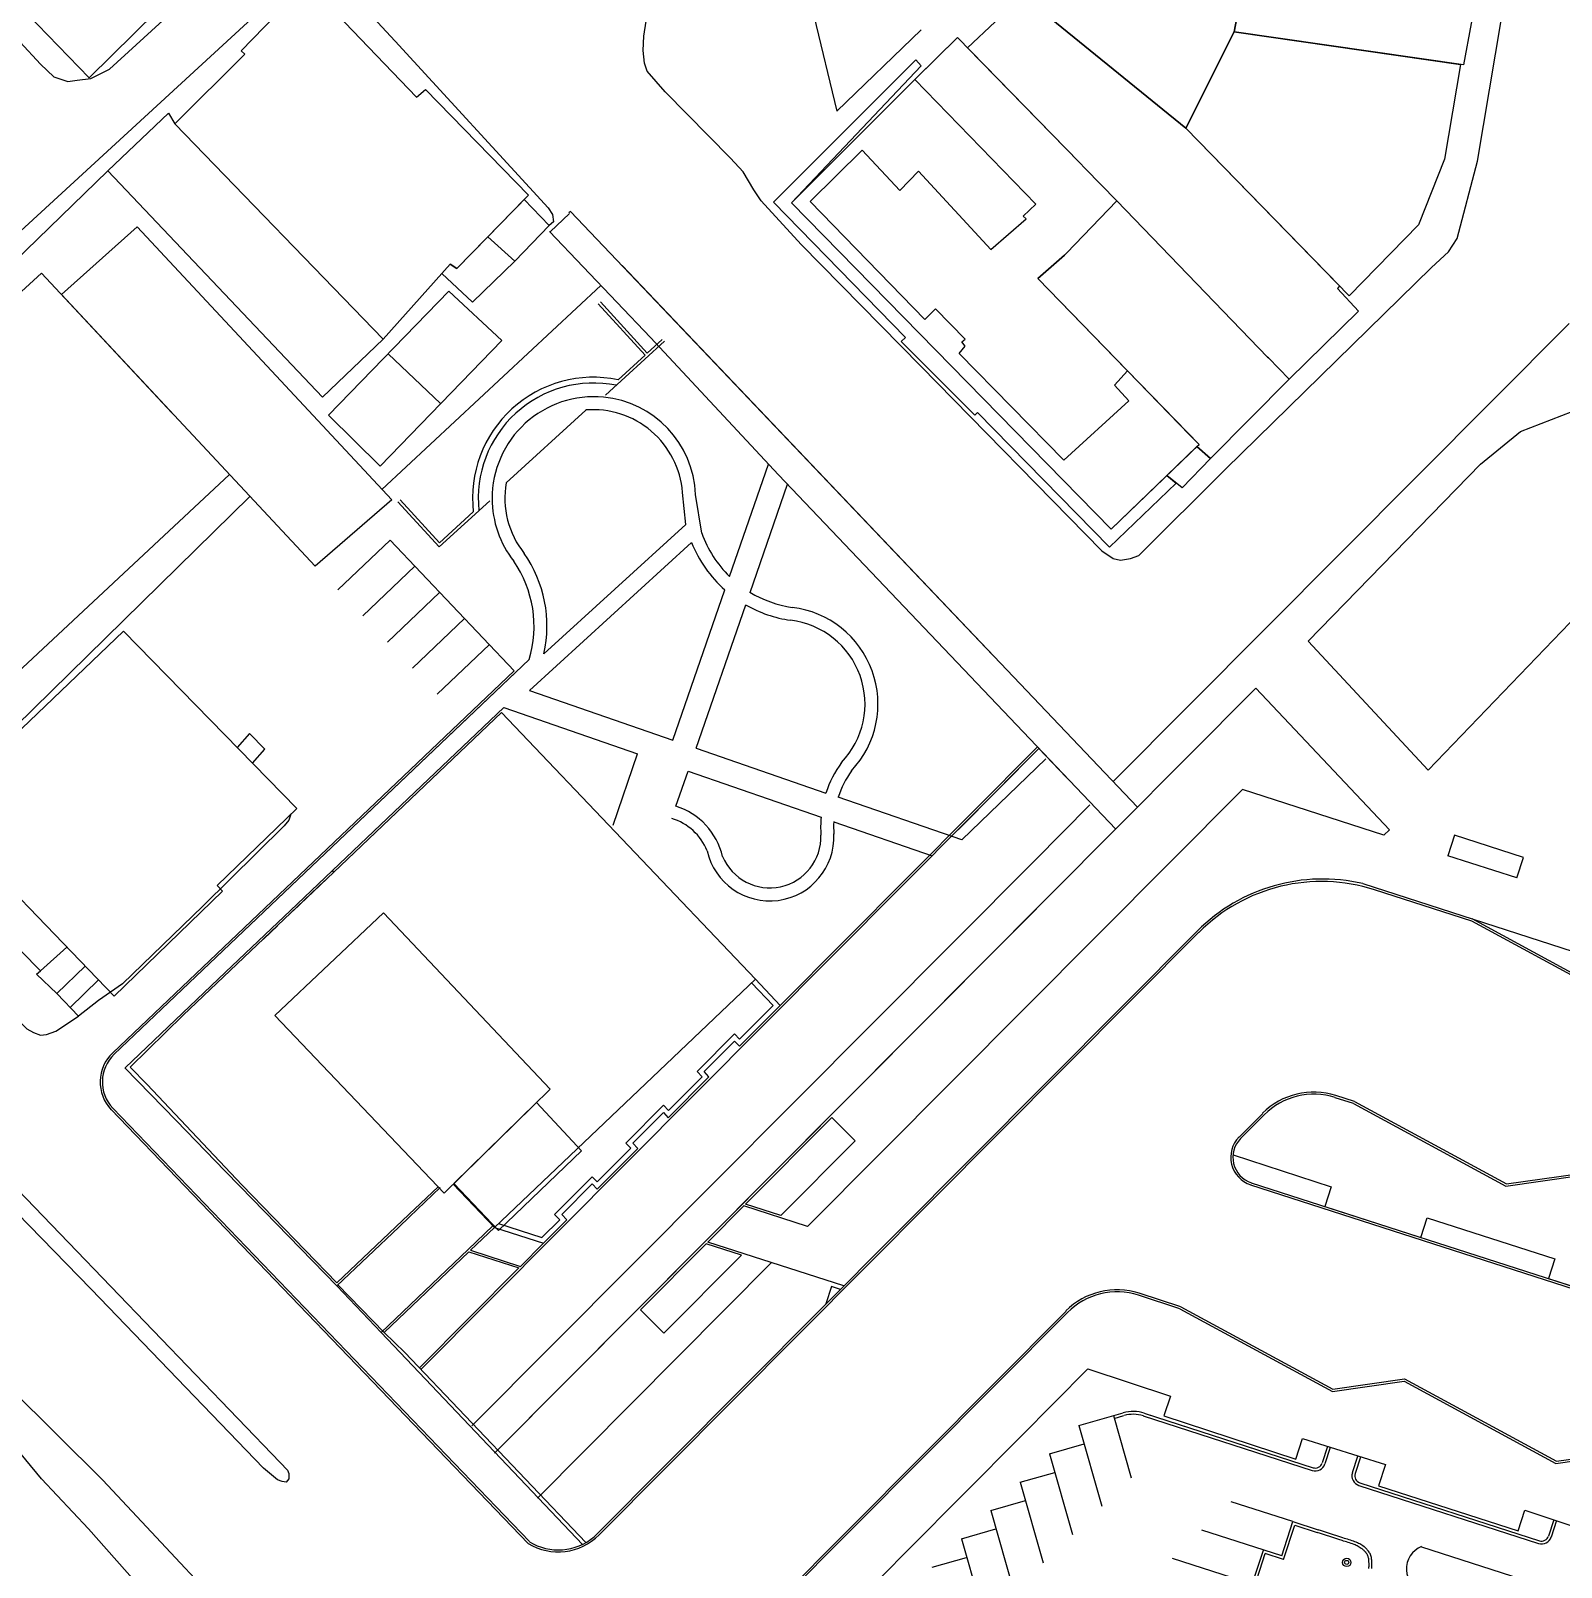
# Model space of a CAD drawing. Header units: centimetres. Extents: x 6155 to 7007, y 1466 to 2152.
# Drawn here: x 6498 to 6604.2, y 1643.7 to 1750.4 of the extents above; entities that cross this region are included whole.
import ezdxf

# ---------------------------------------------------------------- set-up
doc = ezdxf.new("R2010")
doc.units = ezdxf.units.CM

msp = doc.modelspace()

# ---------------------------------------------------------------- linework, layer by layer
at = {"color": 7}
for p, q in [((6534.03, 1736.44), (6535.37, 1737.72)), ((6534.03, 1736.44), (6535.37, 1737.72)), ((6535.44, 1737.86), (6535.33, 1737.76)), ((6535.44, 1737.86), (6535.33, 1737.76)), ((6535.44, 1737.86), (6564.77, 1707.05)), ((6533.99, 1736.48), (6541.01, 1729.11)), ((6539.03, 1734.1), (6574.8, 1696.51)), ((6537.56, 1732.73), (6522.36, 1718.57)), ((6537.56, 1732.73), (6522.36, 1718.57)), ((6537.38, 1731.45), (6540.63, 1727.89)), ((6537.38, 1731.45), (6540.63, 1727.89)), ((6537.53, 1731.58), (6540.78, 1728.02)), ((6541.01, 1729.11), (6549.88, 1719.57)), ((6537.88, 1725.11), (6541.98, 1728.85)), ((6540.78, 1728.02), (6541.81, 1728.97)), ((6538.75, 1726.17), (6540.63, 1727.89)), ((6538.75, 1726.17), (6540.63, 1727.89)), ((6530.99, 1719.02), (6536.52, 1724.07)), ((6546.49, 1712.52), (6549.19, 1720.32)), ((6549.88, 1719.57), (6573.29, 1694.98)), ((6547.91, 1711.42), (6550.5, 1718.92)), ((6523.47, 1717.71), (6526.33, 1714.57)), ((6523.47, 1717.71), (6526.33, 1714.57)), ((6526.35, 1714.85), (6523.62, 1717.83)), ((6526.35, 1714.85), (6523.62, 1717.83)), ((6526.33, 1714.57), (6529.86, 1717.78)), ((6526.33, 1714.57), (6529.86, 1717.78)), ((6526.35, 1714.85), (6528.7, 1717)), ((6526.35, 1714.85), (6528.7, 1717)), ((6533.61, 1707.16), (6543.45, 1716.14)), ((6519.31, 1711.59), (6522.93, 1715.04)), ((6519.31, 1711.59), (6522.93, 1715.04)), ((6522.93, 1715.04), (6531.55, 1705.98)), ((6532.6, 1704.61), (6543.85, 1714.88)), ((6521.03, 1709.78), (6524.65, 1713.23)), ((6521.03, 1709.78), (6524.65, 1713.23)), ((6522.75, 1707.97), (6526.37, 1711.42)), ((6542.56, 1701.16), (6546.17, 1711.59)), ((6544.17, 1700.61), (6547.61, 1710.55)), ((6524.48, 1706.16), (6528.1, 1709.61)), ((6526.2, 1704.35), (6529.82, 1707.79)), ((6503.78, 1679.35), (6532.58, 1706.76)), ((6503.68, 1679.46), (6531.55, 1705.98)), ((6503.68, 1679.46), (6531.55, 1705.98)), ((6503.78, 1679.35), (6531.67, 1705.9)), ((6532.6, 1704.61), (6542.56, 1701.16)), ((6518.93, 1692.11), (6530.82, 1703.43)), ((6530.66, 1703.07), (6519.03, 1692)), ((6530.66, 1703.07), (6519.03, 1692)), ((6548.28, 1684.56), (6530.66, 1703.07)), ((6530.82, 1703.43), (6540.11, 1700.21)), ((6567.96, 1700.58), (6525.06, 1657.47)), ((6544.17, 1700.61), (6553.18, 1697.49)), ((6550, 1682.75), (6567.86, 1700.69)), ((6567.96, 1700.58), (6562.35, 1694.94)), ((6567.96, 1700.58), (6569.86, 1698.59)), ((6538.4, 1695.26), (6540.11, 1700.21)), ((6568.44, 1699.87), (6562.6, 1694.23)), ((6542.77, 1696.58), (6543.61, 1699)), ((6543.61, 1699), (6552.84, 1695.81)), ((6562.6, 1694.23), (6554.03, 1697.2)), ((6553.72, 1695.5), (6560.55, 1693.14)), ((6518.93, 1692.11), (6516, 1689.32)), ((6519.03, 1692), (6516.21, 1689.32)), ((6519.03, 1692), (6518.93, 1692.11)), ((6516, 1689.32), (6515.13, 1688.49)), ((6511.51, 1685.05), (6515.13, 1688.49)), ((6514.15, 1687.35), (6515.12, 1688.28)), ((6511.51, 1685.05), (6504.54, 1678.41)), ((6530.17, 1667.33), (6548.28, 1684.56)), ((6530.17, 1667.33), (6548.28, 1684.56)), ((6548.02, 1684.32), (6549.52, 1682.75)), ((6548.28, 1684.56), (6550, 1682.75)), ((6547.18, 1679.91), (6550, 1682.75)), ((6549.52, 1682.75), (6547.19, 1680.41)), ((6546.84, 1680.78), (6544.23, 1678.15)), ((6546.84, 1680.27), (6544.72, 1678.15)), ((6546.84, 1680.78), (6547.19, 1680.41)), ((6546.84, 1680.27), (6547.18, 1679.91)), ((6504.53, 1678.41), (6508.08, 1674.75)), ((6544.58, 1677.79), (6544.23, 1678.15)), ((6545.06, 1677.78), (6544.72, 1678.15)), ((6545.06, 1677.78), (6542.24, 1674.95)), ((6544.58, 1677.79), (6542.25, 1675.45)), ((6541.9, 1675.81), (6539.29, 1673.19)), ((6541.9, 1675.81), (6542.25, 1675.45)), ((6503.58, 1675.51), (6532.51, 1645.4)), ((6503.69, 1675.61), (6532.6, 1645.52)), ((6508.08, 1674.75), (6510.14, 1672.63)), ((6541.9, 1675.31), (6539.78, 1673.18)), ((6541.9, 1675.31), (6542.24, 1674.95)), ((6510.14, 1672.63), (6511.47, 1671.26)), ((6537.3, 1669.98), (6540.13, 1672.82)), ((6539.64, 1672.83), (6537.31, 1670.49)), ((6539.64, 1672.83), (6539.29, 1673.19)), ((6540.13, 1672.82), (6539.78, 1673.18)), ((6511.47, 1671.26), (6512.52, 1670.17)), ((6536.96, 1670.85), (6534.35, 1668.22)), ((6536.96, 1670.85), (6537.31, 1670.49)), ((6512.52, 1670.17), (6519.23, 1663.27)), ((6512.63, 1670.28), (6519.24, 1663.48)), ((6526.26, 1670.16), (6524.24, 1668.24)), ((6526.4, 1670.1), (6524.27, 1668.07)), ((6525.97, 1669.68), (6525.97, 1669.68)), ((6526.19, 1669.89), (6526.19, 1669.89)), ((6526.4, 1670.1), (6526.4, 1670.1)), ((6527.3, 1670.34), (6530.17, 1667.33)), ((6527.3, 1670.34), (6530.17, 1667.33)), ((6536.96, 1670.35), (6534.84, 1668.22)), ((6536.96, 1670.35), (6537.3, 1669.98)), ((6524.24, 1668.24), (6519.24, 1663.48)), ((6523.53, 1667.36), (6519.23, 1663.27)), ((6523.36, 1667.2), (6523.36, 1667.2)), ((6524.27, 1668.07), (6523.53, 1667.36)), ((6523.58, 1667.41), (6523.58, 1667.41)), ((6524.23, 1668.03), (6524.23, 1668.03)), ((6528.35, 1665.81), (6530.06, 1667.44)), ((6530.17, 1667.33), (6528.51, 1665.75)), ((6530.17, 1667.33), (6533.57, 1666.23)), ((6530.46, 1667.6), (6533.47, 1666.63)), ((6534.7, 1667.86), (6533.47, 1666.63)), ((6533.57, 1666.23), (6535.19, 1667.86)), ((6534.7, 1667.86), (6534.35, 1668.22)), ((6535.19, 1667.86), (6534.84, 1668.22)), ((6522.28, 1666.17), (6522.28, 1666.17)), ((6522.49, 1666.37), (6522.49, 1666.37)), ((6522.71, 1666.58), (6522.71, 1666.58)), ((6522.93, 1666.79), (6522.93, 1666.79)), ((6523.14, 1666.99), (6523.15, 1666.99)), ((6533.57, 1666.23), (6531.98, 1664.63)), ((6521.19, 1665.13), (6521.19, 1665.13)), ((6521.41, 1665.34), (6521.41, 1665.34)), ((6521.62, 1665.55), (6521.62, 1665.55)), ((6521.84, 1665.75), (6521.84, 1665.75)), ((6522.06, 1665.96), (6522.06, 1665.96)), ((6528.35, 1665.81), (6522.3, 1660.04)), ((6528.39, 1665.64), (6522.51, 1660.04)), ((6528.39, 1665.64), (6531.86, 1664.52)), ((6528.51, 1665.75), (6531.98, 1664.63)), ((6520.1, 1664.1), (6520.1, 1664.1)), ((6531.86, 1664.52), (6524.96, 1657.58)), ((6519.23, 1663.27), (6522.3, 1660.05)), ((6519.89, 1663.89), (6519.89, 1663.89)), ((6522.3, 1660.04), (6536.29, 1645.33)), ((6522.51, 1660.04), (6523.95, 1658.65)), ((6523.95, 1658.65), (6536.51, 1645.45))]:
    msp.add_line(p, q, dxfattribs=at)
at = {"linetype": 'Continuous'}
for p, q in [((6475.64, 1712.45), (6498.73, 1733.58)), ((6507.78, 1723.89), (6498.73, 1733.58)), ((6489.15, 1698.48), (6511.78, 1719.59)), ((6513.2, 1718.07), (6489.31, 1694.65))]:
    msp.add_line(p, q, dxfattribs=at)
at = {"color": 0, "linetype": 'Continuous'}
for p, q in [((6573.11, 1698.28), (6604.75, 1730.09)), ((6567.67, 1692.81), (6571.49, 1696.66)), ((6596.8, 1694.56), (6596.33, 1693.14))]:
    msp.add_line(p, q, dxfattribs=at)
at = {"color": 0}
for p, q in [((6601.39, 1722.58), (6605.68, 1724.25)), ((6598.6, 1720.32), (6601.39, 1722.58)), ((6586.65, 1708.02), (6598.6, 1720.32)), ((6594.97, 1699.08), (6607.07, 1711.67)), ((6594.97, 1699.08), (6586.65, 1708.02)), ((6583.01, 1704.76), (6530.18, 1651.67)), ((6592.29, 1694.94), (6583.01, 1704.76)), ((6582.09, 1697.74), (6551.9, 1667.4)), ((6591.9, 1694.57), (6582.09, 1697.74)), ((6592.29, 1694.94), (6591.9, 1694.57)), ((6601.6, 1693.02), (6596.8, 1694.56)), ((6567.67, 1692.81), (6528.6, 1653.55)), ((6601.13, 1691.59), (6596.33, 1693.14)), ((6601.13, 1691.59), (6601.6, 1693.02)), ((6570.28, 1691.96), (6530.29, 1651.77)), ((6590.45, 1691.2), (6669.65, 1665.63)), ((6598, 1688.6), (6591.26, 1690.77)), ((6608.55, 1682.87), (6598, 1688.6)), ((6608.58, 1683.02), (6598.03, 1688.75)), ((6578.96, 1687.92), (6537.09, 1645.85)), ((6579.06, 1687.82), (6537.44, 1645.99)), ((6579.23, 1688.2), (6579.23, 1688.2)), ((6589.79, 1675.93), (6588.52, 1676.34)), ((6589.85, 1676.07), (6588.57, 1676.49)), ((6589.79, 1675.93), (6600.37, 1670.19)), ((6589.85, 1676.07), (6600.4, 1670.35)), ((6583.49, 1675.25), (6581.85, 1673.61)), ((6583.6, 1675.15), (6581.96, 1673.5)), ((6582.7, 1670.44), (6656.57, 1646.59)), ((6600.37, 1670.19), (6605.33, 1670.91)), ((6600.4, 1670.35), (6605.36, 1671.06)), ((6582.65, 1670.29), (6656.53, 1646.44)), ((6582.65, 1670.29), (6656.66, 1646.4)), ((6544.98, 1666.32), (6547.47, 1668.83)), ((6551.9, 1667.4), (6547.47, 1668.83)), ((6554.43, 1663.27), (6544.98, 1666.32)), ((6549.41, 1664.89), (6533.15, 1648.55)), ((6577.75, 1661.69), (6574.87, 1662.62)), ((6577.81, 1661.83), (6574.92, 1662.77)), ((6577.81, 1661.83), (6588.36, 1656.11)), ((6569.84, 1661.53), (6545.63, 1637.2)), ((6569.94, 1661.43), (6545.73, 1637.1)), ((6577.75, 1661.69), (6588.33, 1655.95)), ((6566.67, 1652.79), (6571.36, 1657.51)), ((6566.67, 1652.79), (6571.36, 1657.51)), ((6571.36, 1657.51), (6577.09, 1655.62)), ((6588.33, 1655.95), (6593.3, 1656.67)), ((6588.36, 1656.11), (6593.32, 1656.82)), ((6593.3, 1656.67), (6603.84, 1650.94)), ((6593.32, 1656.82), (6603.87, 1651.1)), ((6577.09, 1655.62), (6576.62, 1654.26)), ((6570.73, 1653.59), (6573.81, 1654.47)), ((6575.26, 1654.44), (6586.99, 1650.65)), ((6575.33, 1654.42), (6586.99, 1650.65)), ((6570.73, 1653.59), (6572.33, 1647.98)), ((6573.13, 1654.27), (6574.37, 1649.95)), ((6573.19, 1654.08), (6573.86, 1654.27)), ((6575.2, 1654.25), (6586.93, 1650.46)), ((6576.62, 1654.26), (6585.79, 1651.25)), ((6558.86, 1644.94), (6566.67, 1652.79)), ((6558.86, 1644.94), (6566.67, 1652.79)), ((6568.69, 1651.62), (6571.1, 1652.3)), ((6585.79, 1651.25), (6586.26, 1652.67)), ((6586.26, 1652.67), (6592.01, 1650.87)), ((6568.69, 1651.62), (6570.29, 1646.01)), ((6587.99, 1652.12), (6587.62, 1650.98)), ((6588.18, 1652.06), (6587.81, 1650.92)), ((6590.08, 1651.44), (6589.71, 1650.3)), ((6590.27, 1651.38), (6589.9, 1650.24)), ((6603.84, 1650.94), (6608.81, 1651.66)), ((6603.87, 1651.1), (6608.83, 1651.81)), ((6566.65, 1649.65), (6569.06, 1650.33)), ((6592.01, 1650.87), (6591.53, 1649.39)), ((6566.65, 1649.65), (6568.25, 1644.04)), ((6590.16, 1649.42), (6602.64, 1645.39)), ((6590.22, 1649.61), (6602.7, 1645.58)), ((6591.53, 1649.39), (6601.23, 1646.28)), ((6564.62, 1647.68), (6567.02, 1648.37)), ((6585.58, 1646.91), (6581.3, 1648.29)), ((6564.62, 1647.68), (6566.22, 1642.07)), ((6584.81, 1644.53), (6585.58, 1646.91)), ((6585.58, 1646.91), (6587.34, 1646.35)), ((6601.23, 1646.28), (6601.68, 1647.71)), ((6601.68, 1647.71), (6607.98, 1645.61)), ((6603.69, 1647.04), (6603.33, 1645.9)), ((6603.88, 1646.98), (6603.52, 1645.84)), ((6562.58, 1645.71), (6564.98, 1646.4)), ((6584.81, 1644.53), (6579.26, 1646.32)), ((6584.94, 1644.28), (6585.71, 1646.66)), ((6585.71, 1646.66), (6587.28, 1646.16)), ((6549.59, 1635.56), (6558.86, 1644.94)), ((6562.58, 1645.71), (6564.18, 1640.1)), ((6582.77, 1642.56), (6583.54, 1644.94)), ((6594.52, 1645.17), (6602.85, 1642.48)), ((6560.54, 1643.74), (6562.94, 1644.43)), ((6582.77, 1642.56), (6577.22, 1644.36)), ((6582.9, 1642.31), (6583.67, 1644.69)), ((6584.94, 1644.28), (6583.67, 1644.69))]:
    msp.add_line(p, q, dxfattribs=at)
for p, q in [((6543.45, 1716.14), (6543.22, 1718.36)), ((6544.56, 1715.53), (6544.12, 1718.21))]:
    msp.add_line(p, q)
at = {"color": 7}
for points in [[(6559.77, 1727.11), (6572.32, 1714.31), (6573.12, 1713.78), (6573.62, 1713.65), (6574.32, 1713.77), (6574.9, 1713.98), (6580.9, 1719.97), (6595.2, 1733.97), (6596.38, 1735.06), (6596.98, 1735.99), (6598.4, 1741.36), (6600.89, 1756.23), (6604.36, 1778.26), (6608.31, 1801.02), (6608.19, 1801.4), (6607.7, 1801.81), (6606.95, 1802.22), (6606.05, 1802.46), (6576.67, 1807.7), (6575.68, 1807.66), (6574.88, 1807.4), (6574.06, 1806.76)], [(6402.07, 1767.85), (6419.01, 1750.35), (6440.25, 1728.61), (6461.8, 1706.38), (6478.82, 1688.92), (6500.61, 1666.29), (6515.3, 1651.01), (6515.82, 1650.49), (6515.9, 1650.26), (6515.9, 1649.89), (6515.72, 1649.65), (6515.45, 1649.69), (6515.11, 1649.8), (6514.15, 1650.62), (6502.18, 1663.04), (6488.44, 1677.15), (6468.84, 1697.4), (6455.67, 1710.89), (6441.72, 1725.34), (6422.51, 1744.98), (6402.04, 1766.29)], [(6486.42, 1760.63), (6497.25, 1749.62), (6498.66, 1748.09), (6499.59, 1747.21), (6500.57, 1746.89), (6501.21, 1746.98), (6502.17, 1747.1), (6503.45, 1747.73), (6507.7, 1751.61)], [(6551.46, 1735.57), (6548.69, 1738.59), (6548.17, 1739.37), (6547.43, 1740.62), (6546.56, 1741.55), (6542.03, 1746.16), (6540.78, 1747.59), (6540.59, 1748.15), (6540.5, 1749.04), (6540.53, 1750.02), (6540.7, 1751.07), (6541.08, 1752), (6543.52, 1754.96), (6545.74, 1756.73), (6546.64, 1757.26), (6547.57, 1757.35), (6548.57, 1757.22), (6549.65, 1756.57), (6550.58, 1755.7), (6551.2, 1754.67), (6552.34, 1751.43), (6553.94, 1744.82)], [(6469.19, 1710.69), (6517.34, 1754.96), (6517.79, 1755.21), (6518.01, 1755.14), (6518.72, 1754.6), (6523.28, 1749.69), (6533.91, 1738.11), (6534.19, 1737.66), (6534.28, 1737.15), (6533.97, 1736.88)], [(6559.78, 1750.47), (6553.94, 1744.82)], [(6503.33, 1740.68), (6489.51, 1727.27), (6472.73, 1711.91)], [(6551.46, 1735.57), (6559.77, 1727.11)], [(6530.68, 1728.9), (6527.01, 1732.33), (6518.66, 1723.72), (6522.23, 1720.19), (6530.68, 1728.9)], [(6522.79, 1727.98), (6526.43, 1724.52)], [(6513.39, 1699.56), (6514.24, 1700.54), (6513.17, 1701.61), (6512.31, 1700.66)], [(6516.03, 1696.01), (6515.91, 1695.6), (6515.57, 1695.2), (6509.93, 1689.63), (6504.37, 1684.25), (6502.69, 1683.08), (6501.3, 1682)], [(6484.97, 1694.62), (6496.04, 1682.78), (6497.72, 1681.12), (6498.18, 1680.86), (6498.66, 1680.68), (6499.09, 1680.72), (6499.74, 1680.95), (6501.3, 1682)], [(6500.5, 1686.79), (6498.67, 1685.14), (6489.31, 1694.65)], [(6518.38, 1691.4), (6508.56, 1682.06), (6504.88, 1678.46)], [(6501.76, 1685.48), (6499.8, 1683.57), (6498.39, 1684.91), (6498.67, 1685.14)], [(6502.69, 1684.51), (6500.73, 1682.6)], [(6499.8, 1683.57), (6501.3, 1682)], [(6504.88, 1678.46), (6506.06, 1677.26), (6512.63, 1670.28)], [(6519.31, 1663.34), (6522.51, 1660.04)], [(6507.9, 1620.37), (6512.9, 1634.09), (6501.99, 1646.42), (6498.73, 1649.88), (6489.15, 1661.47), (6484.07, 1660.73), (6478.96, 1659.43), (6471.25, 1657.31), (6466.08, 1655.59)], [(6507.9, 1620.37), (6508.77, 1620.38), (6509.1, 1620.46), (6509.53, 1620.72), (6509.92, 1621.16), (6511.6, 1626.49), (6514.66, 1634.88), (6514.95, 1635.74), (6515.06, 1636.24), (6515.01, 1636.77), (6514.77, 1637.19), (6503, 1649.79), (6496.59, 1656.14)]]:
    msp.add_lwpolyline(points, dxfattribs=at)
for points in [[(6512.99, 1757.94), (6502.04, 1747.14), (6497.74, 1751.57), (6508.68, 1762.47), (6512.99, 1757.94)], [(6566.85, 1752.86), (6567.75, 1758.95), (6582.55, 1756.48), (6582.5, 1756.18), (6582.61, 1756.18), (6581.51, 1750.34), (6578.16, 1743.65), (6566.85, 1752.86)], [(6582.61, 1756.18), (6598.5, 1753.79), (6597.42, 1748.04), (6581.51, 1750.34), (6582.61, 1756.18)], [(6517.02, 1753.89), (6524.77, 1745.79), (6525.38, 1746.33), (6532.54, 1738.99), (6527.57, 1733.89), (6527.1, 1734.19), (6522.45, 1729), (6507.98, 1743.95), (6512.84, 1748.78), (6512.59, 1749), (6515.01, 1751.48), (6514.82, 1751.62), (6517.02, 1753.89)], [(6566.85, 1752.86), (6578.16, 1743.65), (6588.82, 1732.7), (6588.68, 1732.51), (6590.14, 1730.93), (6585.32, 1726.21), (6583.9, 1727.69), (6583.83, 1727.75), (6573.37, 1738.6), (6571.16, 1740.85), (6570.77, 1741.25), (6563.01, 1749.21), (6566.85, 1752.86)], [(6579.07, 1721.69), (6572.98, 1715.81), (6550.79, 1738.46), (6559.35, 1747.01), (6559.45, 1747.11), (6562.31, 1749.93), (6570.77, 1741.25), (6571.16, 1740.85), (6573.37, 1738.6), (6569.87, 1734.97), (6569.74, 1734.83), (6567.88, 1733.2), (6574.01, 1726.9), (6574.11, 1726.79), (6579.07, 1721.69)], [(6579.07, 1721.69), (6572.98, 1715.81), (6550.79, 1738.46), (6559.35, 1747.01), (6559.45, 1747.11), (6562.31, 1749.93), (6570.77, 1741.25), (6571.16, 1740.85), (6573.37, 1738.6), (6569.87, 1734.97), (6569.74, 1734.83), (6567.88, 1733.2), (6574.01, 1726.9), (6574.11, 1726.79), (6579.07, 1721.69)], [(6559.35, 1747.01), (6562.31, 1749.93), (6570.77, 1741.25), (6571.16, 1740.85), (6573.37, 1738.6), (6569.87, 1734.97), (6569.74, 1734.83), (6567.88, 1733.2), (6574.11, 1726.79), (6573.21, 1725.8), (6574.2, 1724.72), (6569.69, 1720.59), (6562.42, 1728.01), (6562.84, 1728.5), (6562.6, 1728.8), (6562.84, 1728.99), (6560.78, 1731.11), (6560.04, 1730.35), (6552.08, 1738.54), (6555.69, 1742.12), (6558.31, 1739.31), (6559.6, 1740.66), (6564.62, 1735.21), (6567.07, 1737.34), (6566.87, 1737.53), (6567.75, 1738.37), (6559.35, 1747.01)], [(6559.35, 1747.01), (6562.31, 1749.93), (6570.77, 1741.25), (6571.16, 1740.85), (6573.37, 1738.6), (6569.87, 1734.97), (6569.74, 1734.83), (6567.88, 1733.2), (6574.11, 1726.79), (6573.21, 1725.8), (6574.2, 1724.72), (6569.69, 1720.59), (6562.42, 1728.01), (6562.84, 1728.5), (6562.6, 1728.8), (6562.84, 1728.99), (6560.78, 1731.11), (6560.04, 1730.35), (6552.08, 1738.54), (6555.69, 1742.12), (6558.31, 1739.31), (6559.6, 1740.66), (6564.62, 1735.21), (6567.07, 1737.34), (6566.87, 1737.53), (6567.75, 1738.37), (6559.35, 1747.01)], [(6597.22, 1748.07), (6596.11, 1741.48), (6594.3, 1736.93), (6589.5, 1732), (6578.16, 1743.65), (6581.51, 1750.34), (6597.22, 1748.07)], [(6577.49, 1719), (6572.86, 1714.55), (6563.7, 1723.91), (6563.5, 1723.71), (6558.41, 1728.84), (6558.69, 1729.12), (6549.55, 1738.51), (6559.41, 1748.38), (6559.78, 1747.98), (6550.79, 1738.46), (6572.98, 1715.81), (6576.83, 1719.53), (6577.49, 1719)], [(6577.49, 1719), (6572.86, 1714.55), (6563.7, 1723.91), (6563.5, 1723.71), (6558.41, 1728.84), (6558.69, 1729.12), (6549.55, 1738.51), (6559.41, 1748.38), (6559.78, 1747.98), (6550.79, 1738.46), (6572.98, 1715.81), (6576.83, 1719.53), (6577.49, 1719)], [(6522.45, 1729), (6518.25, 1724.97), (6503.33, 1740.68), (6507.54, 1744.68), (6507.98, 1743.95), (6522.45, 1729)], [(6532.24, 1738.68), (6533.97, 1736.88), (6531.58, 1734.4), (6529.72, 1736.1), (6532.24, 1738.68)], [(6583.83, 1727.75), (6583.9, 1727.69), (6585.32, 1726.21), (6579.87, 1720.72), (6578.91, 1721.54), (6579.07, 1721.69), (6578.44, 1722.34), (6574.11, 1726.79), (6567.88, 1733.2), (6569.74, 1734.83), (6569.87, 1734.97), (6573.37, 1738.6), (6583.83, 1727.75)], [(6505.38, 1736.79), (6523.04, 1717.84), (6517.72, 1713.23), (6500.13, 1732.09), (6505.38, 1736.79)], [(6531.58, 1734.4), (6528.64, 1731.56), (6526.53, 1733.56), (6527.1, 1734.19), (6527.57, 1733.89), (6529.72, 1736.1), (6531.58, 1734.4)], [(6579.87, 1720.72), (6577.9, 1718.67), (6576.83, 1719.53), (6578.91, 1721.54), (6579.87, 1720.72)], [(6504.42, 1708.72), (6516.46, 1696.42), (6510.94, 1691.06), (6511.29, 1690.68), (6503.78, 1683.38), (6491.39, 1696.25), (6504.42, 1708.72)], [(6522.48, 1689.18), (6534.05, 1676.94), (6526.68, 1669.72), (6514.94, 1682.04), (6522.48, 1689.18)], [(6536.21, 1672.64), (6530.46, 1667.11), (6527.35, 1670.38), (6533.09, 1676), (6536.21, 1672.64)]]:
    msp.add_lwpolyline(points, close=True, dxfattribs=at)
at = {"color": 0}
for points in [[(6589.19, 1698.21), (6589.19, 1698.22)], [(6547.59, 1668.95), (6553.58, 1674.97), (6555.21, 1673.34), (6550.05, 1668.15), (6547.59, 1668.95)], [(6581.43, 1672.37), (6588.25, 1670.16), (6587.81, 1668.79), (6594.47, 1666.64), (6594.91, 1668.01), (6603.76, 1665.15), (6603.32, 1663.78), (6609.98, 1661.63), (6610.43, 1663), (6619.28, 1660.15), (6618.83, 1658.77), (6625.49, 1656.62), (6625.94, 1657.99), (6634.79, 1655.14), (6634.34, 1653.76), (6641, 1651.61), (6641.45, 1652.99), (6650.3, 1650.13), (6649.86, 1648.75), (6656.52, 1646.61)], [(6554.19, 1663.03), (6553.57, 1663.23), (6553.18, 1662.02)], [(6590.86, 1643.66), (6590.86, 1643.76), (6590.86, 1643.76), (6590.87, 1643.82), (6590.87, 1643.89), (6590.87, 1643.95), (6590.87, 1644.02), (6590.86, 1644.08), (6590.86, 1644.15), (6590.86, 1644.21), (6590.85, 1644.28), (6590.85, 1644.28), (6590.85, 1644.33), (6590.83, 1644.39), (6590.82, 1644.44), (6590.8, 1644.49), (6590.78, 1644.54), (6590.76, 1644.6), (6590.73, 1644.64), (6590.7, 1644.69), (6590.7, 1644.69), (6590.67, 1644.73), (6590.64, 1644.78), (6590.6, 1644.82), (6590.56, 1644.86), (6590.52, 1644.9), (6590.48, 1644.94), (6590.44, 1644.97), (6590.4, 1645.01), (6590.4, 1645.01), (6590.33, 1645.05), (6590.26, 1645.1), (6590.19, 1645.14), (6590.12, 1645.19), (6590.05, 1645.22), (6589.98, 1645.26), (6589.9, 1645.29), (6589.83, 1645.32), (6589.83, 1645.32), (6589.72, 1645.36), (6589.62, 1645.39), (6589.52, 1645.43), (6589.41, 1645.46), (6589.31, 1645.5), (6589.21, 1645.53), (6589.1, 1645.56), (6589, 1645.6), (6589, 1645.6), (6588.78, 1645.67), (6588.57, 1645.74), (6588.35, 1645.81), (6588.14, 1645.88), (6587.92, 1645.95), (6587.71, 1646.02), (6587.49, 1646.09), (6587.28, 1646.16)], [(6591.06, 1643.66), (6591.06, 1643.75), (6591.06, 1643.75), (6591.07, 1643.82), (6591.07, 1643.89), (6591.07, 1643.96), (6591.07, 1644.03), (6591.06, 1644.09), (6591.06, 1644.16), (6591.06, 1644.23), (6591.05, 1644.3), (6591.05, 1644.3), (6591.04, 1644.37), (6591.03, 1644.43), (6591.01, 1644.5), (6590.99, 1644.56), (6590.97, 1644.63), (6590.94, 1644.69), (6590.9, 1644.75), (6590.87, 1644.8), (6590.87, 1644.8), (6590.83, 1644.85), (6590.79, 1644.9), (6590.75, 1644.95), (6590.71, 1645), (6590.66, 1645.04), (6590.62, 1645.09), (6590.57, 1645.13), (6590.52, 1645.16), (6590.52, 1645.16), (6590.45, 1645.22), (6590.37, 1645.27), (6590.3, 1645.32), (6590.22, 1645.36), (6590.14, 1645.4), (6590.06, 1645.44), (6589.98, 1645.48), (6589.89, 1645.51), (6589.89, 1645.51), (6589.79, 1645.55), (6589.69, 1645.58), (6589.58, 1645.62), (6589.48, 1645.65), (6589.37, 1645.69), (6589.27, 1645.72), (6589.16, 1645.75), (6589.06, 1645.79), (6589.06, 1645.79), (6588.84, 1645.86), (6588.63, 1645.93), (6588.41, 1646), (6588.2, 1646.07), (6587.99, 1646.14), (6587.77, 1646.21), (6587.56, 1646.28), (6587.34, 1646.35)]]:
    msp.add_lwpolyline(points, dxfattribs=at)
msp.add_lwpolyline([(6541.93, 1660), (6547.32, 1665.41), (6544.86, 1666.2), (6540.3, 1661.62), (6541.93, 1660)], close=True, dxfattribs=at)
for radius in [0.291, 0.143]:
    msp.add_circle((6589.32, 1644.08), radius, dxfattribs=at)
at = {"color": 7}
for centre, radius, start, end in [((6537.05, 1717.95), 8.4, 78.3161, 186.4715), ((6537.05, 1717.95), 8, 78.6234, 186.1642), ((6537.07, 1717.94), 7.06, 84.6148, 180.1728), ((6537.07, 1717.94), 7.06, 2.2294, 84.6148), ((6537.02, 1717.88), 6.22, 4.4455, 94.6112), ((6537.05, 1717.95), 6.15, 169.9083, 218.5203), ((6537.07, 1717.94), 7.06, 180.1728, 218.0909), ((6551.97, 1718.14), 7.85, 199.3591, 225.7027), ((6525.02, 1709.08), 8.8, 347.3722, 34.9999), ((6551.97, 1718.14), 8.75, 201.8427, 228.4473), ((6525, 1709.07), 7.92, 343.0184, 34.7545), ((6551.97, 1718.14), 7.85, 238.8269, 261.7288), ((6551.97, 1718.14), 8.75, 240.0861, 261.8331), ((6550.04, 1703.67), 6.75, 316.6392, 83.1556), ((6550.04, 1703.67), 5.85, 316.077, 83.2933), ((6560.37, 1695.16), 7.56, 143.9656, 162.0507), ((6560.37, 1695.16), 6.66, 144.4636, 162.2044), ((6541.35, 1692.02), 4.77, 12.8849, 72.715), ((6541.35, 1692.02), 3.87, 22.1558, 73.1339), ((6560.37, 1695.16), 7.56, 175.0815, 184.4855), ((6560.35, 1695.16), 6.64, 177.0417, 184.4603), ((6549.28, 1694.45), 4.45, 192.5478, 2.5564), ((6549.28, 1694.45), 3.55, 202.5829, 1.8791), ((6548.91, 1694.76), 3.4, 214.6896, 214.6904), ((6548.91, 1694.76), 3.55, 215.1227, 215.1233), ((6505.61, 1677.43), 2.8, 133.5874, 223.3891), ((6505.61, 1677.43), 2.8, 133.5874, 223.3891), ((6505.61, 1677.43), 2.65, 133.5874, 223.3891), ((6505.61, 1677.43), 2.65, 133.5874, 223.3891)]:
    msp.add_arc(centre, radius, start, end, dxfattribs=at)
at = {"color": 0}
for centre, radius, start, end in [((6587.66, 1679.19), 12.33, 76.951, 134.8999), ((6587.57, 1679.35), 12, 72.1073, 135.1422), ((6587.03, 1671.73), 5, 72.1051, 135.1422), ((6587.03, 1671.73), 4.85, 72.1051, 135.1422), ((6583.27, 1672.2), 2, 135.1422, 252.1072), ((6583.27, 1672.2), 1.85, 135.1416, 252.1072), ((6573.38, 1658.01), 5, 72.1051, 135.1422), ((6573.38, 1658.01), 4.85, 72.1051, 135.1422), ((6574.5, 1652.06), 2.5, 72.1051, 105.9217), ((6574.5, 1652.06), 2.3, 72.1051, 105.9217), ((6587.14, 1651.13), 0.7, 252.1051, 342.1051), ((6587.14, 1651.13), 0.5, 252.1051, 342.1051), ((6590.38, 1650.09), 0.7, 162.1051, 252.1051), ((6590.38, 1650.09), 0.5, 162.1051, 252.1051), ((6534.6, 1648.81), 4, 238.4394, 315.1422), ((6534.61, 1648.83), 3.88, 238.7165, 309.7636), ((6602.85, 1646.06), 0.7, 252.1051, 342.1051), ((6602.85, 1646.06), 0.5, 252.1051, 342.1051), ((6595.1, 1643.64), 1.64, 110.677, 256.4274)]:
    msp.add_arc(centre, radius, start, end, dxfattribs=at)

doc.saveas('drawing.dxf')
